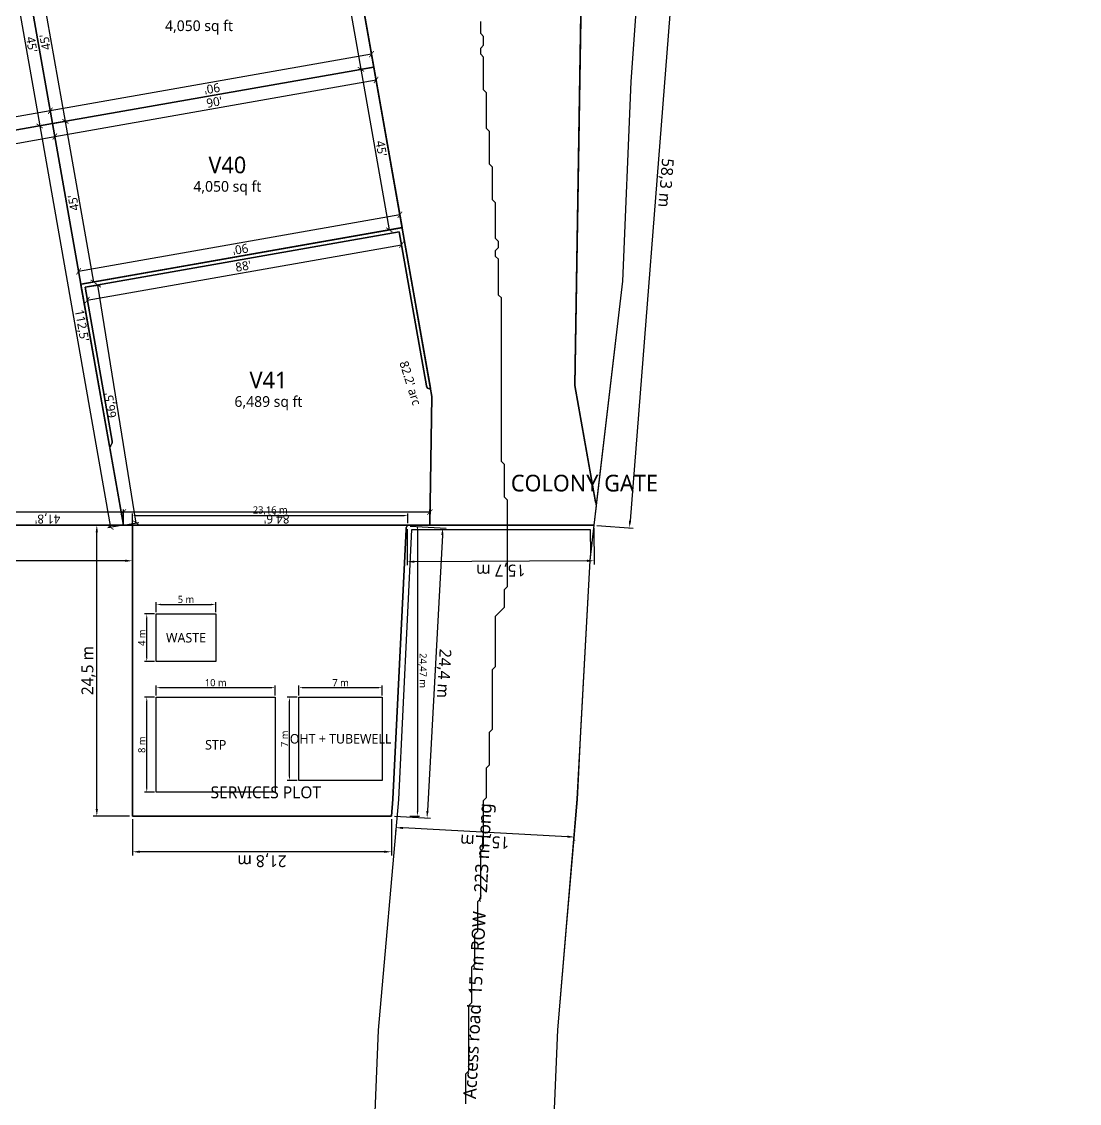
# Model space of a CAD drawing. Header units: metres. Extents: x 77 to 647, y -942 to -10.
# Drawn here: x 290.7 to 379.6, y -310.2 to -219.2 of the extents above; entities that cross this region are included whole.
import ezdxf
from ezdxf.enums import TextEntityAlignment as Align

# ---------------------------------------------------------------- set-up
doc = ezdxf.new("R2010")
doc.units = ezdxf.units.M
for name, color, linetype in [('ACCESS_ROAD', 8, 'Continuous'), ('COLONY_BOUNDARY', 3, 'Continuous'), ('DIM_BOUNDARY', 3, 'Continuous'), ('DIM_OTHER', 6, 'Continuous'), ('DIM_PLOTS', 5, 'Continuous'), ('DIM_PLOTS_ARC', 5, 'Continuous'), ('DIM_ROADS', 4, 'Continuous'), ('LANDSCAPE', 72, 'Continuous'), ('PLOT_TEXT', 7, 'Continuous'), ('PLOTS', 1, 'Continuous'), ('RESORT', 42, 'Continuous'), ('ROAD_CENTRELINE', 9, 'Continuous'), ('ROAD_TEXT', 7, 'Continuous'), ('ROADS', 8, 'Continuous'), ('SERVICES', 34, 'Continuous')]:
    doc.layers.add(name, color=color, linetype=linetype)
doc.styles.add('OpenSans', font='OpenSans-Regular.ttf')
doc.dimstyles.new('PLOT_FT', dxfattribs={"dimtxt": 0.75, "dimasz": 0.45, "dimexe": 0.225, "dimexo": 0.1875, "dimgap": 0.15, "dimtad": 1, "dimdec": 1, "dimlfac": 3.28084, "dimtxsty": 'OpenSans', "dimblk": 'ARCHTICK', "dimcen": 2.5, "dimazin": 3, "dimtfac": 1, "dimtmove": 0, "dimatfit": 3})
doc.dimstyles.new('ROAD_M', dxfattribs={"dimtxt": 1, "dimasz": 0.6, "dimexe": 0.3, "dimexo": 0.25, "dimgap": 0.2, "dimtad": 1, "dimdec": 1, "dimtxsty": 'OpenSans', "dimcen": 2.5, "dimazin": 3, "dimtfac": 1, "dimtmove": 0, "dimatfit": 3})
doc.dimstyles.new('SMALL_M', dxfattribs={"dimtxt": 0.6, "dimasz": 0.36, "dimexe": 0.18, "dimexo": 0.15, "dimgap": 0.12, "dimtad": 1, "dimtxsty": 'OpenSans', "dimcen": 2.5, "dimazin": 3, "dimtfac": 1, "dimtmove": 0, "dimatfit": 3})

# ---------------------------------------------------------------- blocks, each defined once
blk = doc.blocks.new('_ARCHTICK')
at = {"color": 0, "linetype": 'BYBLOCK', "const_width": 0.15}
blk.add_lwpolyline([(-0.5, -0.5), (0.5, 0.5)], dxfattribs=at)
blk = doc.blocks.new('*D192')
at = {"color": 0}
for p, q in [((290.93, -214.451), (291.127, -215.571)), ((264.073, -220.113), (291.088, -215.35)), ((263.914, -219.214), (264.112, -220.335))]:
    blk.add_line(p, q, dxfattribs=at)
at = {"layer": 'Defpoints'}
for p in [(290.897, -214.266), (263.882, -219.03), (264.073, -220.113)]:
    blk.add_point(p, dxfattribs=at)
at = {"layer": 'DIM_PLOTS', "color": 0, "xscale": 0.44999999999999996, "yscale": 0.44999999999999996}
for p, rotation in [((291.088, -215.35), 10.000000000000032), ((264.073, -220.113), 190.00000000000003)]:
    blk.add_blockref('_ARCHTICK', p, dxfattribs=dict(at, rotation=rotation))
at = {"layer": 'DIM_PLOTS', "color": 0, "insert": (277.489, -217.214), "char_height": 0.75, "attachment_point": 5, "rotation": 10, "style": 'OpenSans'}
blk.add_mtext("90'", dxfattribs=at)
blk = doc.blocks.new('*D193')
at = {"color": 0}
for p, q in [((290.712, -214.299), (289.592, -214.496)), ((289.814, -214.457), (292.196, -227.965)), ((293.094, -227.806), (291.974, -228.004))]:
    blk.add_line(p, q, dxfattribs=at)
at = {"layer": 'Defpoints'}
for p in [(289.814, -214.457), (290.897, -214.266), (293.279, -227.774)]:
    blk.add_point(p, dxfattribs=at)
at = {"layer": 'DIM_PLOTS', "color": 0, "xscale": 0.44999999999999996, "yscale": 0.44999999999999996}
for p, rotation in [((289.814, -214.457), 100.00000000000007), ((292.196, -227.965), -79.99999999999993)]:
    blk.add_blockref('_ARCHTICK', p, dxfattribs=dict(at, rotation=rotation))
at = {"layer": 'DIM_PLOTS', "color": 0, "insert": (291.522, -221.12), "char_height": 0.75, "attachment_point": 5, "rotation": 280, "style": 'OpenSans'}
blk.add_mtext("45'", dxfattribs=at)
blk = doc.blocks.new('*D194')
at = {"color": 0}
for p, q in [((293.246, -227.589), (293.049, -226.469)), ((293.088, -226.691), (272.079, -230.395)), ((272.238, -231.294), (272.04, -230.173))]:
    blk.add_line(p, q, dxfattribs=at)
at = {"layer": 'Defpoints'}
for p in [(293.088, -226.691), (293.279, -227.774), (272.27, -231.478)]:
    blk.add_point(p, dxfattribs=at)
at = {"layer": 'DIM_PLOTS', "color": 0, "xscale": 0.44999999999999996, "yscale": 0.44999999999999996}
for p, rotation in [((293.088, -226.691), 9.999999999999972), ((272.079, -230.395), -170.00000000000003)]:
    blk.add_blockref('_ARCHTICK', p, dxfattribs=dict(at, rotation=rotation))
at = {"layer": 'DIM_PLOTS', "color": 0, "insert": (282.675, -229.06), "char_height": 0.75, "attachment_point": 5, "rotation": 190, "style": 'OpenSans'}
blk.add_mtext("70'", dxfattribs=at)
blk = doc.blocks.new('*D199')
at = {"color": 0}
for p, q in [((317.728, -209.535), (316.607, -209.733)), ((316.829, -209.694), (319.211, -223.201)), ((320.109, -223.043), (318.989, -223.24))]:
    blk.add_line(p, q, dxfattribs=at)
at = {"layer": 'Defpoints'}
for p in [(316.829, -209.694), (317.912, -209.503), (320.294, -223.01)]:
    blk.add_point(p, dxfattribs=at)
at = {"layer": 'DIM_PLOTS', "color": 0, "xscale": 0.44999999999999996, "yscale": 0.44999999999999996}
for p, rotation in [((316.829, -209.694), 99.99999999999984), ((319.211, -223.201), -80.00000000000016)]:
    blk.add_blockref('_ARCHTICK', p, dxfattribs=dict(at, rotation=rotation))
at = {"layer": 'DIM_PLOTS', "color": 0, "insert": (318.537, -216.356), "char_height": 0.75, "attachment_point": 5, "rotation": 280, "style": 'OpenSans'}
blk.add_mtext("45'", dxfattribs=at)
blk = doc.blocks.new('*D200')
at = {"color": 0}
for p, q in [((320.103, -221.927), (293.088, -226.691)), ((320.261, -222.826), (320.064, -221.705)), ((293.246, -227.589), (293.049, -226.469))]:
    blk.add_line(p, q, dxfattribs=at)
at = {"layer": 'Defpoints'}
for p in [(320.103, -221.927), (320.294, -223.01), (293.279, -227.774)]:
    blk.add_point(p, dxfattribs=at)
at = {"layer": 'DIM_PLOTS', "color": 0, "xscale": 0.44999999999999996, "yscale": 0.44999999999999996}
for p, rotation in [((320.103, -221.927), 10.000000000000028), ((293.088, -226.691), -169.99999999999997)]:
    blk.add_blockref('_ARCHTICK', p, dxfattribs=dict(at, rotation=rotation))
at = {"layer": 'DIM_PLOTS', "color": 0, "insert": (306.687, -224.826), "char_height": 0.75, "attachment_point": 5, "rotation": 190, "style": 'OpenSans'}
blk.add_mtext("90'", dxfattribs=at)
blk = doc.blocks.new('*D201')
at = {"color": 0}
for p, q in [((291.082, -214.234), (292.202, -214.036)), ((294.362, -227.583), (291.98, -214.075)), ((293.463, -227.741), (294.584, -227.544))]:
    blk.add_line(p, q, dxfattribs=at)
at = {"layer": 'Defpoints'}
for p in [(290.897, -214.266), (293.279, -227.774), (294.362, -227.583)]:
    blk.add_point(p, dxfattribs=at)
at = {"layer": 'DIM_PLOTS', "color": 0, "xscale": 0.44999999999999996, "yscale": 0.44999999999999996}
for p, rotation in [((291.98, -214.075), 100.00000000000007), ((294.362, -227.583), 280.00000000000006)]:
    blk.add_blockref('_ARCHTICK', p, dxfattribs=dict(at, rotation=rotation))
at = {"layer": 'DIM_PLOTS', "color": 0, "insert": (292.654, -220.92), "char_height": 0.75, "attachment_point": 5, "rotation": 100, "style": 'OpenSans'}
blk.add_mtext("45'", dxfattribs=at)
blk = doc.blocks.new('*D217')
at = {"color": 0}
for p, q in [((293.311, -227.959), (293.509, -229.079)), ((272.461, -232.562), (293.47, -228.857)), ((272.303, -231.663), (272.5, -232.783))]:
    blk.add_line(p, q, dxfattribs=at)
at = {"layer": 'Defpoints'}
for p in [(293.279, -227.774), (272.27, -231.478), (272.461, -232.562)]:
    blk.add_point(p, dxfattribs=at)
at = {"layer": 'DIM_PLOTS', "color": 0, "xscale": 0.44999999999999996, "yscale": 0.44999999999999996}
for p, rotation in [((293.47, -228.857), 9.999998962506615), ((272.461, -232.562), 189.99999896250662)]:
    blk.add_blockref('_ARCHTICK', p, dxfattribs=dict(at, rotation=rotation))
at = {"layer": 'DIM_PLOTS', "color": 0, "insert": (282.874, -230.192), "char_height": 0.75, "attachment_point": 5, "rotation": 10, "style": 'OpenSans'}
blk.add_mtext("70'", dxfattribs=at)
blk = doc.blocks.new('*D218')
at = {"color": 0}
for p, q in [((293.094, -227.806), (291.974, -228.004)), ((292.196, -227.965), (298.148, -261.721)), ((299.046, -261.563), (297.926, -261.76))]:
    blk.add_line(p, q, dxfattribs=at)
at = {"layer": 'Defpoints'}
for p in [(292.196, -227.965), (293.279, -227.774), (299.231, -261.53)]:
    blk.add_point(p, dxfattribs=at)
at = {"layer": 'DIM_PLOTS', "color": 0, "xscale": 0.44999999999999996, "yscale": 0.44999999999999996}
for p, rotation in [((292.196, -227.965), 99.99998294256166), ((298.148, -261.721), -80.00001705743834)]:
    blk.add_blockref('_ARCHTICK', p, dxfattribs=dict(at, rotation=rotation))
at = {"layer": 'DIM_PLOTS', "color": 0, "insert": (295.689, -244.752), "char_height": 0.75, "attachment_point": 5, "rotation": 279.99998, "style": 'OpenSans'}
blk.add_mtext("112,5'", dxfattribs=at)
blk = doc.blocks.new('*D219')
at = {"color": 0}
for p, q in [((286.49, -261.342), (286.49, -260.205)), ((299.231, -260.43), (286.49, -260.43)), ((299.231, -261.342), (299.231, -260.205))]:
    blk.add_line(p, q, dxfattribs=at)
at = {"layer": 'Defpoints'}
for p in [(299.231, -260.43), (286.49, -261.53), (299.231, -261.53)]:
    blk.add_point(p, dxfattribs=at)
at = {"layer": 'DIM_PLOTS', "color": 0, "xscale": 0.44999999999999996, "yscale": 0.44999999999999996}
for p, rotation in [((286.49, -260.43), 179.99999930499698), ((299.231, -260.43), 359.999999304997)]:
    blk.add_blockref('_ARCHTICK', p, dxfattribs=dict(at, rotation=rotation))
at = {"layer": 'DIM_PLOTS', "color": 0, "insert": (292.86, -260.955), "char_height": 0.75, "attachment_point": 5, "rotation": 180, "style": 'OpenSans'}
blk.add_mtext("41,8'", dxfattribs=at)
blk = doc.blocks.new('*D220')
at = {"color": 0}
for p, q in [((320.109, -223.043), (318.989, -223.24)), ((319.211, -223.201), (321.593, -236.709)), ((322.491, -236.551), (321.371, -236.748))]:
    blk.add_line(p, q, dxfattribs=at)
at = {"layer": 'Defpoints'}
for p in [(319.211, -223.201), (320.294, -223.01), (322.676, -236.518)]:
    blk.add_point(p, dxfattribs=at)
at = {"layer": 'DIM_PLOTS', "color": 0, "xscale": 0.44999999999999996, "yscale": 0.44999999999999996}
for p, rotation in [((319.211, -223.201), 100.00000000000004), ((321.593, -236.709), -79.99999999999996)]:
    blk.add_blockref('_ARCHTICK', p, dxfattribs=dict(at, rotation=rotation))
at = {"layer": 'DIM_PLOTS', "color": 0, "insert": (320.919, -229.864), "char_height": 0.75, "attachment_point": 5, "rotation": 280, "style": 'OpenSans'}
blk.add_mtext("45'", dxfattribs=at)
blk = doc.blocks.new('*D221')
at = {"color": 0}
for p, q in [((322.485, -235.435), (295.47, -240.198)), ((322.643, -236.333), (322.446, -235.213)), ((295.628, -241.097), (295.43, -239.977))]:
    blk.add_line(p, q, dxfattribs=at)
at = {"layer": 'Defpoints'}
for p in [(322.485, -235.435), (322.676, -236.518), (295.661, -241.281)]:
    blk.add_point(p, dxfattribs=at)
at = {"layer": 'DIM_PLOTS', "color": 0, "xscale": 0.44999999999999996, "yscale": 0.44999999999999996}
for p, rotation in [((322.485, -235.435), 10.000000000000028), ((295.47, -240.198), -169.99999999999997)]:
    blk.add_blockref('_ARCHTICK', p, dxfattribs=dict(at, rotation=rotation))
at = {"layer": 'DIM_PLOTS', "color": 0, "insert": (309.068, -238.333), "char_height": 0.75, "attachment_point": 5, "rotation": 190, "style": 'OpenSans'}
blk.add_mtext("90'", dxfattribs=at)
blk = doc.blocks.new('*D222')
at = {"color": 0}
for p, q in [((293.463, -227.741), (294.584, -227.544)), ((296.744, -241.09), (294.362, -227.583)), ((295.845, -241.249), (296.965, -241.051))]:
    blk.add_line(p, q, dxfattribs=at)
at = {"layer": 'Defpoints'}
for p in [(293.279, -227.774), (295.661, -241.281), (296.744, -241.09)]:
    blk.add_point(p, dxfattribs=at)
at = {"layer": 'DIM_PLOTS', "color": 0, "xscale": 0.44999999999999996, "yscale": 0.44999999999999996}
for p, rotation in [((294.362, -227.583), 100.00000000000006), ((296.744, -241.09), 280.00000000000006)]:
    blk.add_blockref('_ARCHTICK', p, dxfattribs=dict(at, rotation=rotation))
at = {"layer": 'DIM_PLOTS', "color": 0, "insert": (295.036, -234.428), "char_height": 0.75, "attachment_point": 5, "rotation": 100, "style": 'OpenSans'}
blk.add_mtext("45'", dxfattribs=at)
blk = doc.blocks.new('*D223')
at = {"color": 0}
for p, q in [((320.327, -223.195), (320.524, -224.315)), ((293.47, -228.857), (320.485, -224.094)), ((293.311, -227.958), (293.509, -229.079))]:
    blk.add_line(p, q, dxfattribs=at)
at = {"layer": 'Defpoints'}
for p in [(320.294, -223.01), (293.279, -227.774), (293.47, -228.857)]:
    blk.add_point(p, dxfattribs=at)
at = {"layer": 'DIM_PLOTS', "color": 0, "xscale": 0.44999999999999996, "yscale": 0.44999999999999996}
for p, rotation in [((320.485, -224.094), 10.00000000000001), ((293.47, -228.857), 190)]:
    blk.add_blockref('_ARCHTICK', p, dxfattribs=dict(at, rotation=rotation))
at = {"layer": 'DIM_PLOTS', "color": 0, "insert": (306.886, -225.958), "char_height": 0.75, "attachment_point": 5, "rotation": 10, "style": 'OpenSans'}
blk.add_mtext("90'", dxfattribs=at)
blk = doc.blocks.new('*D224')
at = {"color": 0}
for p, q in [((299.231, -261.342), (299.231, -260.205)), ((325.01, -260.43), (299.231, -260.43)), ((325.01, -261.342), (325.01, -260.205))]:
    blk.add_line(p, q, dxfattribs=at)
at = {"layer": 'Defpoints'}
for p in [(325.01, -260.43), (299.231, -261.53), (325.01, -261.53)]:
    blk.add_point(p, dxfattribs=at)
at = {"layer": 'DIM_PLOTS', "color": 0, "xscale": 0.44999999999999996, "yscale": 0.44999999999999996}
for p, rotation in [((299.231, -260.43), 180), ((325.01, -260.43), 360)]:
    blk.add_blockref('_ARCHTICK', p, dxfattribs=dict(at, rotation=rotation))
at = {"layer": 'DIM_PLOTS', "color": 0, "insert": (312.12, -260.955), "char_height": 0.75, "attachment_point": 5, "rotation": 180, "style": 'OpenSans'}
blk.add_mtext("84,6'", dxfattribs=at)
blk = doc.blocks.new('*D225')
at = {"color": 0}
for p, q in [((296.193, -241.495), (297.316, -241.314)), ((300.317, -261.355), (297.094, -241.35)), ((299.416, -261.5), (300.539, -261.319))]:
    blk.add_line(p, q, dxfattribs=at)
at = {"layer": 'Defpoints'}
for p in [(296.008, -241.525), (299.231, -261.53), (300.317, -261.355)]:
    blk.add_point(p, dxfattribs=at)
at = {"layer": 'DIM_PLOTS', "color": 0, "xscale": 0.44999999999999996, "yscale": 0.44999999999999996}
for p, rotation in [((297.094, -241.35), 99.15169236700709), ((300.317, -261.355), 279.15169236700706)]:
    blk.add_blockref('_ARCHTICK', p, dxfattribs=dict(at, rotation=rotation))
at = {"layer": 'DIM_PLOTS', "color": 0, "insert": (298.187, -251.436), "char_height": 0.75, "attachment_point": 5, "rotation": 99.15169, "style": 'OpenSans'}
blk.add_mtext("66,5'", dxfattribs=at)
blk = doc.blocks.new('*D226')
at = {"color": 0}
for p, q in [((322.465, -237.05), (322.663, -238.17)), ((296.199, -242.608), (322.623, -237.949)), ((296.041, -241.709), (296.238, -242.83))]:
    blk.add_line(p, q, dxfattribs=at)
at = {"layer": 'Defpoints'}
for p in [(322.432, -236.865), (296.008, -241.525), (296.199, -242.608)]:
    blk.add_point(p, dxfattribs=at)
at = {"layer": 'DIM_PLOTS', "color": 0, "xscale": 0.44999999999999996, "yscale": 0.44999999999999996}
for p, rotation in [((322.623, -237.949), 10.000000000000036), ((296.199, -242.608), 190.00000000000003)]:
    blk.add_blockref('_ARCHTICK', p, dxfattribs=dict(at, rotation=rotation))
at = {"layer": 'DIM_PLOTS', "color": 0, "insert": (309.32, -239.761), "char_height": 0.75, "attachment_point": 5, "rotation": 10, "style": 'OpenSans'}
blk.add_mtext("88'", dxfattribs=at)
blk = doc.blocks.new('_CLOSEDFILLED')
at = {"color": 0, "linetype": 'BYBLOCK'}
blk.add_solid([(-1, 0.16), (0, 0), (-1, -0.16)], dxfattribs=at)
blk = doc.blocks.new('*D239')
at = {"color": 0}
for p, q in [((322.129, -287.217), (322.127, -287.267)), ((336.574, -287.731), (322.742, -286.999)), ((337.16, -288.013), (337.157, -288.063))]:
    blk.add_line(p, q, dxfattribs=at)
at = {"layer": 'Defpoints'}
for p in [(322.142, -286.967), (337.173, -287.763), (337.173, -287.763)]:
    blk.add_point(p, dxfattribs=at)
at = {"layer": 'DIM_ROADS', "color": 0, "xscale": 0.6, "yscale": 0.6}
for p, rotation in [((322.142, -286.967), 176.96884906144177), ((337.173, -287.763), 356.9688490614418)]:
    blk.add_blockref('_CLOSEDFILLED', p, dxfattribs=dict(at, rotation=rotation))
at = {"layer": 'DIM_ROADS', "color": 0, "insert": (329.621, -288.064), "char_height": 1, "attachment_point": 5, "rotation": 176.96885, "style": 'OpenSans'}
blk.add_mtext('15,1 m', dxfattribs=at)
blk = doc.blocks.new('*D250')
at = {"color": 0}
for p, q in [((224.09, -261.78), (224.09, -264.83)), ((300, -261.78), (300, -264.83)), ((299.4, -264.53), (224.69, -264.53))]:
    blk.add_line(p, q, dxfattribs=at)
at = {"layer": 'Defpoints'}
for p in [(224.09, -261.53), (300, -261.53), (300, -264.53)]:
    blk.add_point(p, dxfattribs=at)
at = {"layer": 'DIM_BOUNDARY', "color": 0, "xscale": 0.6, "yscale": 0.6}
for p, rotation in [((224.09, -264.53), 180), ((300, -264.53), 360)]:
    blk.add_blockref('_CLOSEDFILLED', p, dxfattribs=dict(at, rotation=rotation))
at = {"layer": 'DIM_BOUNDARY', "color": 0, "insert": (262.045, -265.23), "char_height": 1, "attachment_point": 5, "rotation": 180, "style": 'OpenSans'}
blk.add_mtext('75,9 m', dxfattribs=at)
blk = doc.blocks.new('*D252')
at = {"color": 0}
for p, q in [((343.639, -203.39), (346.68, -203.63)), ((346.333, -204.204), (341.838, -261.168)), ((339.049, -261.55), (342.09, -261.79))]:
    blk.add_line(p, q, dxfattribs=at)
at = {"layer": 'Defpoints'}
for p in [(343.39, -203.37), (346.381, -203.606), (338.8, -261.53)]:
    blk.add_point(p, dxfattribs=at)
at = {"layer": 'DIM_BOUNDARY', "color": 0, "xscale": 0.6, "yscale": 0.6}
for p, rotation in [((346.381, -203.606), 85.4875573957074), ((341.791, -261.766), -94.5124426042926)]:
    blk.add_blockref('_CLOSEDFILLED', p, dxfattribs=dict(at, rotation=rotation))
at = {"layer": 'DIM_BOUNDARY', "color": 0, "insert": (344.784, -232.741), "char_height": 1, "attachment_point": 5, "rotation": 265.48756, "style": 'OpenSans'}
blk.add_mtext('58,3 m', dxfattribs=at)
blk = doc.blocks.new('*D253')
at = {"color": 0}
for p, q in [((323.094, -261.86), (323.11, -264.91)), ((338.801, -261.78), (338.817, -264.83)), ((338.215, -264.533), (323.708, -264.607))]:
    blk.add_line(p, q, dxfattribs=at)
at = {"layer": 'Defpoints'}
for p in [(323.093, -261.61), (338.8, -261.53), (338.815, -264.53)]:
    blk.add_point(p, dxfattribs=at)
at = {"layer": 'DIM_BOUNDARY', "color": 0, "xscale": 0.6, "yscale": 0.6}
for p, rotation in [((323.108, -264.61), -179.709047611346), ((338.815, -264.53), 0.29095238865400574)]:
    blk.add_blockref('_CLOSEDFILLED', p, dxfattribs=dict(at, rotation=rotation))
at = {"layer": 'DIM_BOUNDARY', "color": 0, "insert": (330.965, -265.27), "char_height": 1, "attachment_point": 5, "rotation": 180.29095, "style": 'OpenSans'}
blk.add_mtext('15,7 m', dxfattribs=at)
blk = doc.blocks.new('*D254')
at = {"color": 0}
for p, q in [((323.342, -261.623), (326.388, -261.788)), ((326.056, -262.371), (324.803, -285.563)), ((322.025, -286.013), (325.071, -286.178))]:
    blk.add_line(p, q, dxfattribs=at)
at = {"layer": 'Defpoints'}
for p in [(323.093, -261.61), (326.088, -261.772), (321.775, -286)]:
    blk.add_point(p, dxfattribs=at)
at = {"layer": 'DIM_BOUNDARY', "color": 0, "xscale": 0.6, "yscale": 0.6}
for p, rotation in [((326.088, -261.772), 86.90812956871238), ((324.771, -286.162), -93.09187043128762)]:
    blk.add_blockref('_CLOSEDFILLED', p, dxfattribs=dict(at, rotation=rotation))
at = {"layer": 'DIM_BOUNDARY', "color": 0, "insert": (326.129, -274.004), "char_height": 1, "attachment_point": 5, "rotation": 266.90813, "style": 'OpenSans'}
blk.add_mtext('24,4 m', dxfattribs=at)
blk = doc.blocks.new('*D255')
at = {"color": 0}
for p, q in [((300, -286.25), (300, -289.3)), ((321.775, -286.25), (321.775, -289.3)), ((321.175, -289), (300.6, -289))]:
    blk.add_line(p, q, dxfattribs=at)
at = {"layer": 'Defpoints'}
for p in [(300, -286), (321.775, -286), (321.775, -289)]:
    blk.add_point(p, dxfattribs=at)
at = {"layer": 'DIM_BOUNDARY', "color": 0, "xscale": 0.6, "yscale": 0.6}
for p, rotation in [((300, -289), 180), ((321.775, -289), 360)]:
    blk.add_blockref('_CLOSEDFILLED', p, dxfattribs=dict(at, rotation=rotation))
at = {"layer": 'DIM_BOUNDARY', "color": 0, "insert": (310.888, -289.7), "char_height": 1, "attachment_point": 5, "rotation": 180, "style": 'OpenSans'}
blk.add_mtext('21,8 m', dxfattribs=at)
blk = doc.blocks.new('*D256')
at = {"color": 0}
for p, q in [((299.75, -261.53), (296.7, -261.53)), ((297, -285.4), (297, -262.13)), ((299.75, -286), (296.7, -286))]:
    blk.add_line(p, q, dxfattribs=at)
at = {"layer": 'Defpoints'}
for p in [(300, -261.53), (297, -286), (300, -286)]:
    blk.add_point(p, dxfattribs=at)
at = {"layer": 'DIM_BOUNDARY', "color": 0, "xscale": 0.6, "yscale": 0.6}
for p, rotation in [((297, -261.53), 90), ((297, -286), 270)]:
    blk.add_blockref('_CLOSEDFILLED', p, dxfattribs=dict(at, rotation=rotation))
at = {"layer": 'DIM_BOUNDARY', "color": 0, "insert": (296.3, -273.765), "char_height": 1, "attachment_point": 5, "rotation": 90, "style": 'OpenSans'}
blk.add_mtext('24,5 m', dxfattribs=at)
blk = doc.blocks.new('*D259')
at = {"color": 0}
for p, q in [((300, -261.38), (300, -260.55)), ((300.36, -260.73), (322.804, -260.73)), ((323.164, -261.38), (323.164, -260.55))]:
    blk.add_line(p, q, dxfattribs=at)
at = {"layer": 'Defpoints'}
for p in [(300, -260.73), (300, -261.53), (323.164, -261.53)]:
    blk.add_point(p, dxfattribs=at)
at = {"layer": 'DIM_OTHER', "color": 0, "xscale": 0.36, "yscale": 0.36, "rotation": 180}
blk.add_blockref('_CLOSEDFILLED', (300, -260.73), dxfattribs=at)
at = {"layer": 'DIM_OTHER', "color": 0, "xscale": 0.36, "yscale": 0.36}
blk.add_blockref('_CLOSEDFILLED', (323.164, -260.73), dxfattribs=at)
at = {"layer": 'DIM_OTHER', "color": 0, "insert": (311.582, -260.31), "char_height": 0.6, "attachment_point": 5, "style": 'OpenSans'}
blk.add_mtext('23,16 m', dxfattribs=at)
blk = doc.blocks.new('*D260')
at = {"color": 0}
for p, q in [((323.314, -261.53), (324.144, -261.53)), ((323.964, -261.89), (323.964, -285.64)), ((323.314, -286), (324.144, -286))]:
    blk.add_line(p, q, dxfattribs=at)
at = {"layer": 'Defpoints'}
for p in [(323.164, -261.53), (323.964, -261.53), (323.164, -286)]:
    blk.add_point(p, dxfattribs=at)
at = {"layer": 'DIM_OTHER', "color": 0, "xscale": 0.36, "yscale": 0.36}
for p, rotation in [((323.964, -261.53), 90), ((323.964, -286), -90)]:
    blk.add_blockref('_CLOSEDFILLED', p, dxfattribs=dict(at, rotation=rotation))
at = {"layer": 'DIM_OTHER', "color": 0, "insert": (324.384, -273.765), "char_height": 0.6, "attachment_point": 5, "rotation": 270, "style": 'OpenSans'}
blk.add_mtext('24,47 m', dxfattribs=at)
blk = doc.blocks.new('*D261')
at = {"color": 0}
for p, q in [((301.85, -276), (301.02, -276)), ((301.2, -283.64), (301.2, -276.36)), ((301.85, -284), (301.02, -284))]:
    blk.add_line(p, q, dxfattribs=at)
at = {"layer": 'Defpoints'}
for p in [(302, -276), (301.2, -284), (302, -284)]:
    blk.add_point(p, dxfattribs=at)
at = {"layer": 'DIM_OTHER', "color": 0, "xscale": 0.36, "yscale": 0.36}
for p, rotation in [((301.2, -276), 90), ((301.2, -284), 270)]:
    blk.add_blockref('_CLOSEDFILLED', p, dxfattribs=dict(at, rotation=rotation))
at = {"layer": 'DIM_OTHER', "color": 0, "insert": (300.78, -280), "char_height": 0.6, "attachment_point": 5, "rotation": 90, "style": 'OpenSans'}
blk.add_mtext('8 m', dxfattribs=at)
blk = doc.blocks.new('*D262')
at = {"color": 0}
for p, q in [((302, -275.85), (302, -275.02)), ((302.36, -275.2), (311.64, -275.2)), ((312, -275.85), (312, -275.02))]:
    blk.add_line(p, q, dxfattribs=at)
at = {"layer": 'Defpoints'}
for p in [(302, -275.2), (302, -276), (312, -276)]:
    blk.add_point(p, dxfattribs=at)
at = {"layer": 'DIM_OTHER', "color": 0, "xscale": 0.36, "yscale": 0.36, "rotation": 180}
blk.add_blockref('_CLOSEDFILLED', (302, -275.2), dxfattribs=at)
at = {"layer": 'DIM_OTHER', "color": 0, "xscale": 0.36, "yscale": 0.36}
blk.add_blockref('_CLOSEDFILLED', (312, -275.2), dxfattribs=at)
at = {"layer": 'DIM_OTHER', "color": 0, "insert": (307, -274.78), "char_height": 0.6, "attachment_point": 5, "style": 'OpenSans'}
blk.add_mtext('10 m', dxfattribs=at)
blk = doc.blocks.new('*D263')
at = {"color": 0}
for p, q in [((313.85, -276), (313.02, -276)), ((313.2, -282.64), (313.2, -276.36)), ((313.85, -283), (313.02, -283))]:
    blk.add_line(p, q, dxfattribs=at)
at = {"layer": 'Defpoints'}
for p in [(314, -276), (313.2, -283), (314, -283)]:
    blk.add_point(p, dxfattribs=at)
at = {"layer": 'DIM_OTHER', "color": 0, "xscale": 0.36, "yscale": 0.36}
for p, rotation in [((313.2, -276), 90), ((313.2, -283), 270)]:
    blk.add_blockref('_CLOSEDFILLED', p, dxfattribs=dict(at, rotation=rotation))
at = {"layer": 'DIM_OTHER', "color": 0, "insert": (312.78, -279.5), "char_height": 0.6, "attachment_point": 5, "rotation": 90, "style": 'OpenSans'}
blk.add_mtext('7 m', dxfattribs=at)
blk = doc.blocks.new('*D264')
at = {"color": 0}
for p, q in [((314, -275.85), (314, -275.02)), ((314.36, -275.2), (320.64, -275.2)), ((321, -275.85), (321, -275.02))]:
    blk.add_line(p, q, dxfattribs=at)
at = {"layer": 'Defpoints'}
for p in [(314, -275.2), (314, -276), (321, -276)]:
    blk.add_point(p, dxfattribs=at)
at = {"layer": 'DIM_OTHER', "color": 0, "xscale": 0.36, "yscale": 0.36, "rotation": 180}
blk.add_blockref('_CLOSEDFILLED', (314, -275.2), dxfattribs=at)
at = {"layer": 'DIM_OTHER', "color": 0, "xscale": 0.36, "yscale": 0.36}
blk.add_blockref('_CLOSEDFILLED', (321, -275.2), dxfattribs=at)
at = {"layer": 'DIM_OTHER', "color": 0, "insert": (317.5, -274.78), "char_height": 0.6, "attachment_point": 5, "style": 'OpenSans'}
blk.add_mtext('7 m', dxfattribs=at)
blk = doc.blocks.new('*D265')
at = {"color": 0}
for p, q in [((301.85, -269), (301.02, -269)), ((301.2, -272.64), (301.2, -269.36)), ((301.85, -273), (301.02, -273))]:
    blk.add_line(p, q, dxfattribs=at)
at = {"layer": 'Defpoints'}
for p in [(302, -269), (301.2, -273), (302, -273)]:
    blk.add_point(p, dxfattribs=at)
at = {"layer": 'DIM_OTHER', "color": 0, "xscale": 0.36, "yscale": 0.36}
for p, rotation in [((301.2, -269), 90), ((301.2, -273), 270)]:
    blk.add_blockref('_CLOSEDFILLED', p, dxfattribs=dict(at, rotation=rotation))
at = {"layer": 'DIM_OTHER', "color": 0, "insert": (300.78, -271), "char_height": 0.6, "attachment_point": 5, "rotation": 90, "style": 'OpenSans'}
blk.add_mtext('4 m', dxfattribs=at)
blk = doc.blocks.new('*D266')
at = {"color": 0}
for p, q in [((302, -268.85), (302, -268.02)), ((302.36, -268.2), (306.64, -268.2)), ((307, -268.85), (307, -268.02))]:
    blk.add_line(p, q, dxfattribs=at)
at = {"layer": 'Defpoints'}
for p in [(302, -268.2), (302, -269), (307, -269)]:
    blk.add_point(p, dxfattribs=at)
at = {"layer": 'DIM_OTHER', "color": 0, "xscale": 0.36, "yscale": 0.36, "rotation": 180}
blk.add_blockref('_CLOSEDFILLED', (302, -268.2), dxfattribs=at)
at = {"layer": 'DIM_OTHER', "color": 0, "xscale": 0.36, "yscale": 0.36}
blk.add_blockref('_CLOSEDFILLED', (307, -268.2), dxfattribs=at)
at = {"layer": 'DIM_OTHER', "color": 0, "insert": (304.5, -267.78), "char_height": 0.6, "attachment_point": 5, "style": 'OpenSans'}
blk.add_mtext('5 m', dxfattribs=at)

msp = doc.modelspace()

# ---------------------------------------------------------------- linework, layer by layer
at = {"layer": 'ACCESS_ROAD'}
msp.add_lwpolyline([(319.8, -326), (320.7, -304), (322.4, -284.6), (323.5, -261.9), (338.5, -261.9), (338.499, -261.923), (338.5, -261.923), (338.52, -263.915), (338.45, -264.51), (337.678, -278.867), (337.4, -284.6), (336.487, -295.015), (335.73, -303.96), (334.81, -325.98)], dxfattribs=at)
at = {"layer": 'COLONY_BOUNDARY'}
msp.add_lwpolyline([(380.23, -204.48), (363.26, -203.28), (343.39, -203.37), (341.9, -224.25), (341.2, -241.03), (338.8, -261.53), (323.164, -261.53), (323.155, -261.538), (323.122, -261.572), (323.093, -261.61), (323.067, -261.65), (323.045, -261.692), (323.028, -261.736), (323.014, -261.782), (323.005, -261.828), (323.001, -261.876), (321.901, -284.566), (321.775, -286), (300, -286), (300, -261.53), (300, -261.53), (224.09, -261.53), (222.88, -259.14), (209.26, -249.96)], dxfattribs=at)
at = {"layer": 'LANDSCAPE'}
msp.add_lwpolyline([(342.746, -212.393), (341.9, -224.25), (341.9, -224.25), (341.2, -241.028), (341.2, -241.032), (339.029, -259.576), (339.028, -259.581), (339.027, -259.586), (339.025, -259.59), (339.023, -259.595), (339.02, -259.599), (339.017, -259.603), (339.014, -259.606), (339.01, -259.61), (339.006, -259.613), (339.002, -259.615), (338.997, -259.617), (338.993, -259.619), (338.988, -259.62), (338.983, -259.62), (338.978, -259.62), (338.973, -259.62), (338.968, -259.619), (338.964, -259.618), (338.959, -259.616), (338.955, -259.614), (338.95, -259.611), (338.947, -259.608), (338.943, -259.605), (338.94, -259.601), (338.937, -259.597), (338.934, -259.593), (338.932, -259.589), (338.931, -259.584), (338.93, -259.579), (337.201, -249.785), (337.2, -249.78), (337.2, -249.775), (337.788, -213.251)], dxfattribs=at)
msp.add_lwpolyline([(296.008, -241.525), (296.008, -241.526), (298.293, -254.482), (298.293, -254.484), (298.296, -254.51), (298.297, -254.515), (298.297, -254.539), (298.297, -254.544), (298.296, -254.569), (298.295, -254.573), (298.291, -254.598), (298.29, -254.602), (298.283, -254.626), (298.282, -254.631), (298.273, -254.654), (298.271, -254.658), (298.153, -254.895), (298.15, -254.899), (298.147, -254.903), (298.144, -254.907), (298.14, -254.911), (298.136, -254.914), (298.132, -254.916), (298.128, -254.919), (298.123, -254.92), (298.118, -254.922), (298.113, -254.922), (298.108, -254.923), (298.103, -254.922), (298.098, -254.922), (298.093, -254.921), (298.089, -254.919), (298.084, -254.917), (298.08, -254.914), (298.076, -254.911), (298.072, -254.908), (298.069, -254.904), (298.066, -254.9), (298.063, -254.896), (298.061, -254.891), (298.06, -254.886), (298.059, -254.881), (295.669, -241.331), (295.669, -241.326), (295.669, -241.321), (295.669, -241.316), (295.67, -241.312), (295.671, -241.307), (295.673, -241.302), (295.675, -241.298), (295.678, -241.294), (295.681, -241.29), (295.684, -241.286), (295.688, -241.283), (295.692, -241.28), (295.696, -241.278), (295.7, -241.276), (295.705, -241.274), (295.71, -241.273), (322.628, -236.526), (322.633, -236.526), (322.638, -236.526), (322.643, -236.526), (322.648, -236.527), (322.652, -236.528), (322.657, -236.53), (322.661, -236.532), (322.666, -236.535), (322.669, -236.538), (322.673, -236.541), (322.676, -236.545), (322.679, -236.549), (322.682, -236.553), (322.684, -236.557), (322.685, -236.562), (322.686, -236.567), (325.058, -250.02), (325.059, -250.025), (325.059, -250.03), (325.059, -250.034), (325.058, -250.039), (325.057, -250.044), (325.055, -250.048), (325.053, -250.053), (325.051, -250.057), (325.048, -250.06), (325.045, -250.064), (325.041, -250.067), (325.037, -250.07), (325.033, -250.073), (325.029, -250.075), (325.024, -250.076), (325.02, -250.078), (325.015, -250.078), (325.01, -250.079), (325.005, -250.079), (325.001, -250.078), (324.996, -250.077), (324.82, -250.029), (324.815, -250.027), (324.81, -250.025), (324.806, -250.023), (324.802, -250.02), (324.798, -250.017), (324.795, -250.013), (324.792, -250.009), (324.789, -250.005), (324.787, -250.001), (324.734, -249.882), (324.732, -249.877), (324.725, -249.854), (324.723, -249.849), (324.717, -249.824), (324.717, -249.822), (322.433, -236.867), (322.432, -236.866), (322.431, -236.866), (296.009, -241.525), (296.008, -241.525)], close=True, dxfattribs=at)
at = {"layer": 'PLOTS'}
for points in [[(290.897, -214.266), (317.912, -209.503), (320.294, -223.01), (293.279, -227.774), (290.897, -214.266)], [(293.279, -227.774), (272.27, -231.478), (269.94, -227.72), (266.75, -223.49), (264.168, -220.655), (263.882, -219.03), (290.897, -214.266), (293.279, -227.774)], [(293.279, -227.774), (320.294, -223.01), (322.676, -236.518), (295.661, -241.281), (293.279, -227.774)], [(298.295, -254.571), (298.297, -254.542), (298.297, -254.512), (298.293, -254.483), (296.008, -241.525), (322.432, -236.865), (324.717, -249.823), (324.724, -249.852), (324.733, -249.88), (324.797, -250.022), (325.072, -250.098), (325.18, -250.71), (325.01, -261.53), (299.231, -261.53), (298.085, -255.03), (298.272, -254.656), (298.283, -254.628), (298.29, -254.6), (298.295, -254.571)]]:
    msp.add_lwpolyline(points, close=True, dxfattribs=at)
msp.add_lwpolyline([(272.27, -231.478), (293.279, -227.774), (293.279, -227.774), (293.279, -227.774), (295.661, -241.281), (295.661, -241.281), (295.661, -241.282), (295.661, -241.282), (299.231, -261.53), (299.231, -261.53), (299.231, -261.53), (299.231, -261.53), (299.231, -261.53), (299.231, -261.53), (286.49, -261.53)], dxfattribs=at)
at = {"layer": 'RESORT'}
msp.add_lwpolyline([(215.94, -326.8), (228.99, -298.46), (232.53, -278.27), (224.09, -261.53), (300, -261.53), (300, -286), (321.775, -286), (321.901, -284.566), (323.001, -261.876), (323.005, -261.828), (323.014, -261.782), (323.028, -261.736), (323.045, -261.692), (323.067, -261.65), (323.093, -261.61), (323.122, -261.572), (323.155, -261.538), (323.164, -261.53), (338.8, -261.53), (338.45, -264.51), (337.37, -284.59), (335.73, -303.96), (334.81, -325.98)], dxfattribs=at)
at = {"layer": 'ROAD_CENTRELINE'}
msp.add_lwpolyline([(328.03, -310.182), (328.03, -309.932), (328.03, -309.682), (328.03, -309.432), (328.03, -309.182), (328.03, -308.932), (328.03, -308.682), (328.03, -308.432), (328.03, -308.182), (328.03, -307.932), (328.03, -307.682), (328.28, -307.432), (328.28, -307.182), (328.28, -306.932), (328.28, -306.682), (328.28, -306.432), (328.28, -306.182), (328.28, -305.932), (328.28, -305.682), (328.28, -305.432), (328.28, -305.182), (328.28, -304.932), (328.28, -304.682), (328.28, -304.432), (328.28, -304.182), (328.28, -303.932), (328.28, -303.682), (328.28, -303.432), (328.28, -303.182), (328.28, -302.932), (328.28, -302.682), (328.28, -302.432), (328.28, -302.182), (328.28, -301.932), (328.53, -301.682), (328.53, -301.432), (328.53, -301.182), (328.53, -300.932), (328.53, -300.682), (328.53, -300.432), (328.53, -300.182), (328.53, -299.932), (328.53, -299.682), (328.53, -299.432), (328.53, -299.182), (328.53, -298.932), (328.53, -298.682), (328.78, -298.432), (328.78, -298.182), (328.78, -297.932), (328.78, -297.682), (328.78, -297.432), (328.78, -297.182), (328.78, -296.932), (328.78, -296.682), (328.78, -296.432), (328.78, -296.182), (328.78, -295.932), (329.03, -295.682), (329.03, -295.432), (329.03, -295.182), (329.03, -294.932), (329.03, -294.682), (329.03, -294.432), (329.03, -294.182), (329.03, -293.932), (329.03, -293.682), (329.03, -293.432), (329.03, -293.182), (329.28, -292.932), (329.28, -292.682), (329.28, -292.432), (329.28, -292.182), (329.28, -291.932), (329.28, -291.682), (329.28, -291.432), (329.28, -291.182), (329.28, -290.932), (329.28, -290.682), (329.28, -290.432), (329.28, -290.182), (329.28, -289.932), (329.28, -289.682), (329.28, -289.432), (329.28, -289.182), (329.28, -288.932), (329.53, -288.682), (329.53, -288.432), (329.53, -288.182), (329.53, -287.932), (329.53, -287.682), (329.53, -287.432), (329.53, -287.182), (329.53, -286.932), (329.53, -286.682), (329.53, -286.432), (329.53, -286.182), (329.53, -285.932), (329.53, -285.682), (329.53, -285.432), (329.53, -285.182), (329.53, -284.932), (329.53, -284.682), (329.78, -284.432), (329.78, -284.182), (329.78, -283.932), (329.78, -283.682), (329.78, -283.432), (329.78, -283.182), (329.78, -282.932), (329.78, -282.682), (329.78, -282.432), (329.78, -282.182), (329.78, -281.932), (330.03, -281.682), (330.03, -281.432), (330.03, -281.182), (330.03, -280.932), (330.03, -280.682), (330.03, -280.432), (330.03, -280.182), (330.03, -279.932), (330.03, -279.682), (330.03, -279.432), (330.03, -279.182), (330.03, -278.932), (330.28, -278.682), (330.28, -278.432), (330.28, -278.182), (330.28, -277.932), (330.28, -277.682), (330.28, -277.432), (330.28, -277.182), (330.28, -276.932), (330.28, -276.682), (330.28, -276.432), (330.28, -276.182), (330.28, -275.932), (330.28, -275.682), (330.28, -275.432), (330.28, -275.182), (330.28, -274.932), (330.28, -274.682), (330.28, -274.432), (330.28, -274.182), (330.28, -273.932), (330.28, -273.682), (330.53, -273.432), (330.53, -273.182), (330.53, -272.932), (330.53, -272.682), (330.53, -272.432), (330.53, -272.182), (330.53, -271.932), (330.53, -271.682), (330.53, -271.432), (330.53, -271.182), (330.53, -270.932), (330.53, -270.682), (330.53, -270.432), (330.53, -270.182), (330.53, -269.932), (330.53, -269.682), (330.53, -269.432), (330.53, -269.182), (330.78, -268.932), (331.03, -268.682), (331.28, -268.432), (331.28, -268.182), (331.28, -267.932), (331.28, -267.682), (331.28, -267.432), (331.28, -267.182), (331.28, -266.932), (331.53, -266.682), (331.53, -266.432), (331.53, -266.182), (331.53, -265.932), (331.53, -265.682), (331.53, -265.432), (331.53, -265.182), (331.53, -264.932), (331.53, -264.682), (331.53, -264.432), (331.53, -264.182), (331.53, -263.932), (331.53, -263.682), (331.53, -263.432), (331.53, -263.182), (331.53, -262.932), (331.53, -262.682), (331.53, -262.432), (331.53, -262.182), (331.53, -261.932), (331.53, -261.682), (331.53, -261.432), (331.53, -261.182), (331.53, -260.932), (331.53, -260.682), (331.53, -260.432), (331.53, -260.182), (331.53, -259.932), (331.53, -259.682), (331.53, -259.432), (331.28, -259.182), (331.28, -258.932), (331.28, -258.682), (331.28, -258.432), (331.28, -258.182), (331.28, -257.932), (331.28, -257.682), (331.28, -257.432), (331.28, -257.182), (331.28, -256.932), (331.28, -256.682), (331.28, -256.432), (331.03, -256.182), (331.03, -255.932), (331.03, -255.682), (331.03, -255.432), (331.03, -255.182), (331.03, -254.932), (331.03, -254.682), (331.03, -254.432), (331.03, -254.182), (331.03, -253.932), (331.03, -253.682), (331.03, -253.432), (331.03, -253.182), (331.03, -252.932), (331.03, -252.682), (331.03, -252.432), (331.03, -252.182), (331.03, -251.932), (331.03, -251.682), (331.03, -251.432), (331.03, -251.182), (331.03, -250.932), (331.03, -250.682), (331.03, -250.432), (331.03, -250.182), (331.03, -249.932), (331.03, -249.682), (331.03, -249.432), (331.03, -249.182), (331.03, -248.932), (331.03, -248.682), (331.03, -248.432), (331.03, -248.182), (331.03, -247.932), (331.03, -247.682), (331.03, -247.432), (331.03, -247.182), (331.03, -246.932), (331.03, -246.682), (331.03, -246.432), (331.03, -246.182), (331.03, -245.932), (331.03, -245.682), (331.03, -245.432), (331.03, -245.182), (331.03, -244.932), (331.03, -244.682), (331.03, -244.432), (331.03, -244.182), (331.03, -243.932), (331.03, -243.682), (331.03, -243.432), (331.03, -243.182), (331.03, -242.932), (331.03, -242.682), (331.03, -242.432), (330.78, -242.182), (330.78, -241.932), (330.78, -241.682), (330.78, -241.432), (330.78, -241.182), (330.78, -240.932), (330.78, -240.682), (330.78, -240.432), (330.78, -240.182), (330.78, -239.932), (330.78, -239.682), (330.78, -239.432), (330.78, -239.182), (330.53, -238.932), (330.53, -238.682), (330.53, -238.432), (330.78, -238.182), (330.78, -237.932), (330.78, -237.682), (330.53, -237.432), (330.53, -237.182), (330.53, -236.932), (330.53, -236.682), (330.53, -236.432), (330.53, -236.182), (330.53, -235.932), (330.53, -235.682), (330.53, -235.432), (330.53, -235.182), (330.53, -234.932), (330.53, -234.682), (330.53, -234.432), (330.28, -234.182), (330.28, -233.932), (330.28, -233.682), (330.28, -233.432), (330.28, -233.182), (330.28, -232.932), (330.28, -232.682), (330.28, -232.432), (330.28, -232.182), (330.28, -231.932), (330.28, -231.682), (330.28, -231.432), (330.03, -231.182), (330.03, -230.932), (330.03, -230.682), (330.03, -230.432), (330.03, -230.182), (330.03, -229.932), (330.03, -229.682), (330.03, -229.432), (330.03, -229.182), (330.03, -228.932), (330.03, -228.682), (330.03, -228.432), (329.78, -228.182), (329.78, -227.932), (329.78, -227.682), (329.78, -227.432), (329.78, -227.182), (329.78, -226.932), (329.78, -226.682), (329.78, -226.432), (329.78, -226.182), (329.78, -225.932), (329.78, -225.682), (329.78, -225.432), (329.78, -225.182), (329.53, -224.932), (329.53, -224.682), (329.53, -224.432), (329.53, -224.182), (329.53, -223.932), (329.53, -223.682), (329.53, -223.432), (329.53, -223.182), (329.53, -222.932), (329.53, -222.682), (329.53, -222.432), (329.53, -222.182), (329.28, -221.932), (329.28, -221.682), (329.28, -221.432), (329.53, -221.182), (329.53, -220.932), (329.53, -220.682), (329.53, -220.432), (329.28, -220.182), (329.28, -219.932), (329.28, -219.682), (329.28, -219.432), (329.28, -219.182)], dxfattribs=at)
at = {"layer": 'ROADS'}
msp.add_lwpolyline([(338, -200.1), (337.2, -249.78), (338.99, -259.92), (338.8, -261.53), (337.01, -261.53), (325.01, -261.53), (325.18, -250.71), (301.94, -118.91)], dxfattribs=at)
at = {"layer": 'SERVICES'}
for points in [[(300, -286), (300, -261.53), (323.164, -261.53), (323.155, -261.538), (323.122, -261.572), (323.093, -261.61), (323.067, -261.65), (323.045, -261.692), (323.028, -261.736), (323.014, -261.782), (323.005, -261.828), (323.001, -261.876), (321.901, -284.566), (321.775, -286), (300, -286)], [(302, -273), (302, -269), (307, -269), (307, -273), (302, -273)], [(302, -284), (302, -276), (312, -276), (312, -284), (302, -284)], [(314, -283), (314, -276), (321, -276), (321, -283), (314, -283)]]:
    msp.add_lwpolyline(points, close=True, dxfattribs=at)

# ---------------------------------------------------------------- texts
at = {"layer": 'DIM_PLOTS_ARC', "style": 'OpenSans'}
msp.add_text("82.2' arc", height=0.75, rotation=-72.58836, dxfattribs=at).set_placement((323.367, -249.589), align=Align.MIDDLE_CENTER)
at = {"layer": 'PLOT_TEXT', "style": 'OpenSans'}
for s, height, p in [('4,050 sq ft', 0.9, (305.596, -219.538)), ('V40', 1.4, (307.977, -231.246)), ('4,050 sq ft', 0.9, (307.977, -233.046)), ('V41', 1.4, (311.432, -249.339)), ('6,489 sq ft', 0.9, (311.432, -251.139))]:
    msp.add_text(s, height=height, dxfattribs=at).set_placement(p, align=Align.MIDDLE_CENTER)
at = {"layer": 'ROAD_TEXT', "style": 'OpenSans'}
msp.add_text('COLONY GATE', height=1.4, dxfattribs=at).set_placement((338, -258), align=Align.MIDDLE_CENTER)
msp.add_text('Access road  15 m ROW  ~223 m long', height=1.1, rotation=86.96885, dxfattribs=at).set_placement((329.002, -297.344), align=Align.MIDDLE_CENTER)
at = {"layer": 'SERVICES', "style": 'OpenSans'}
for s, height, p in [('WASTE', 0.8, (304.5, -271)), ('OHT + TUBEWELL', 0.8, (317.5, -279.5)), ('STP', 0.8, (307, -280)), ('SERVICES PLOT', 1, (311.214, -284))]:
    msp.add_text(s, height=height, dxfattribs=at).set_placement(p, align=Align.MIDDLE_CENTER)

# ---------------------------------------------------------------- dimensions: what is measured, and where the dimension line sits
at = {"layer": 'DIM_BOUNDARY'}
for base, p1, p2, angle, picture, middle in [((346.381, -203.606), (343.39, -203.37), (338.8, -261.53), 265.48756, '*D252', (344.784, -232.741)), ((300, -264.53), (300, -261.53), (224.09, -261.53), 180, '*D250', (262.045, -265.23)), ((297, -286), (300, -286), (300, -261.53), 90, '*D256', (296.3, -273.765)), ((326.088, -261.772), (323.093, -261.61), (321.775, -286), 266.90813, '*D254', (326.129, -274.004)), ((338.815, -264.53), (338.8, -261.53), (323.093, -261.61), 180.29095, '*D253', (330.965, -265.27)), ((321.775, -289), (321.775, -286), (300, -286), 180, '*D255', (310.888, -289.7))]:
    dim = msp.add_linear_dim(base=base, p1=p1, p2=p2, angle=angle, dimstyle='ROAD_M', dxfattribs=at)
    dim.commit()
    dim.dimension.update_dxf_attribs({"geometry": picture, "text_midpoint": middle})
at = {"layer": 'DIM_OTHER'}
for base, p1, p2, picture, middle in [((300, -260.73), (300, -261.53), (323.164, -261.53), '*D259', (311.582, -260.31)), ((302, -268.2), (302, -269), (307, -269), '*D266', (304.5, -267.78)), ((302, -275.2), (302, -276), (312, -276), '*D262', (307, -274.78)), ((314, -275.2), (314, -276), (321, -276), '*D264', (317.5, -274.78))]:
    dim = msp.add_linear_dim(base=base, p1=p1, p2=p2, dimstyle='SMALL_M', dxfattribs=at)
    dim.commit()
    dim.dimension.update_dxf_attribs({"geometry": picture, "text_midpoint": middle})
for base, p1, p2, angle, picture, middle in [((323.964, -261.53), (323.164, -261.53), (323.164, -286), 270, '*D260', (324.384, -273.765)), ((301.2, -273), (302, -273), (302, -269), 90, '*D265', (300.78, -271)), ((301.2, -284), (302, -284), (302, -276), 90, '*D261', (300.78, -280)), ((313.2, -283), (314, -283), (314, -276), 90, '*D263', (312.78, -279.5))]:
    dim = msp.add_linear_dim(base=base, p1=p1, p2=p2, angle=angle, dimstyle='SMALL_M', dxfattribs=at)
    dim.commit()
    dim.dimension.update_dxf_attribs({"geometry": picture, "text_midpoint": middle})
at = {"layer": 'DIM_PLOTS'}
for base, p1, p2, angle, picture, middle in [((316.829, -209.694), (317.912, -209.503), (320.294, -223.01), 280, '*D199', (318.537, -216.356)), ((264.073, -220.113), (263.882, -219.03), (290.897, -214.266), 10, '*D192', (277.489, -217.214)), ((289.814, -214.457), (290.897, -214.266), (293.279, -227.774), 280, '*D193', (291.522, -221.12)), ((294.362, -227.583), (293.279, -227.774), (290.897, -214.266), 100, '*D201', (292.654, -220.92)), ((320.103, -221.927), (320.294, -223.01), (293.279, -227.774), 190, '*D200', (306.687, -224.826)), ((293.47, -228.857), (293.279, -227.774), (320.294, -223.01), 10, '*D223', (306.886, -225.958)), ((319.211, -223.201), (320.294, -223.01), (322.676, -236.518), 280, '*D220', (320.919, -229.864)), ((293.088, -226.691), (293.279, -227.774), (272.27, -231.478), 190, '*D194', (282.675, -229.06)), ((296.744, -241.09), (295.661, -241.281), (293.279, -227.774), 100, '*D222', (295.036, -234.428)), ((272.461, -232.562), (272.27, -231.478), (293.279, -227.774), 10, '*D217', (282.874, -230.192)), ((292.196, -227.965), (293.279, -227.774), (299.231, -261.53), 279.99998, '*D218', (295.689, -244.752)), ((322.485, -235.435), (322.676, -236.518), (295.661, -241.281), 190, '*D221', (309.068, -238.333)), ((296.199, -242.608), (296.008, -241.525), (322.432, -236.865), 10, '*D226', (309.32, -239.761)), ((300.317, -261.355), (299.231, -261.53), (296.008, -241.525), 99.15169, '*D225', (298.187, -251.436)), ((299.231, -260.43), (299.231, -261.53), (286.49, -261.53), 180, '*D219', (292.86, -260.955)), ((325.01, -260.43), (325.01, -261.53), (299.231, -261.53), 180, '*D224', (312.12, -260.955))]:
    dim = msp.add_linear_dim(base=base, p1=p1, p2=p2, angle=angle, dimstyle='PLOT_FT', dxfattribs=at)
    dim.commit()
    dim.dimension.update_dxf_attribs({"geometry": picture, "text_midpoint": middle})
at = {"layer": 'DIM_ROADS'}
dim = msp.add_linear_dim(base=(337.173, -287.763), p1=(337.173, -287.763), p2=(322.142, -286.967), angle=176.96885, dimstyle='ROAD_M', dxfattribs=at)
dim.commit()
dim.dimension.update_dxf_attribs({"geometry": '*D239', "text_midpoint": (329.621, -288.064)})

doc.saveas('drawing.dxf')
